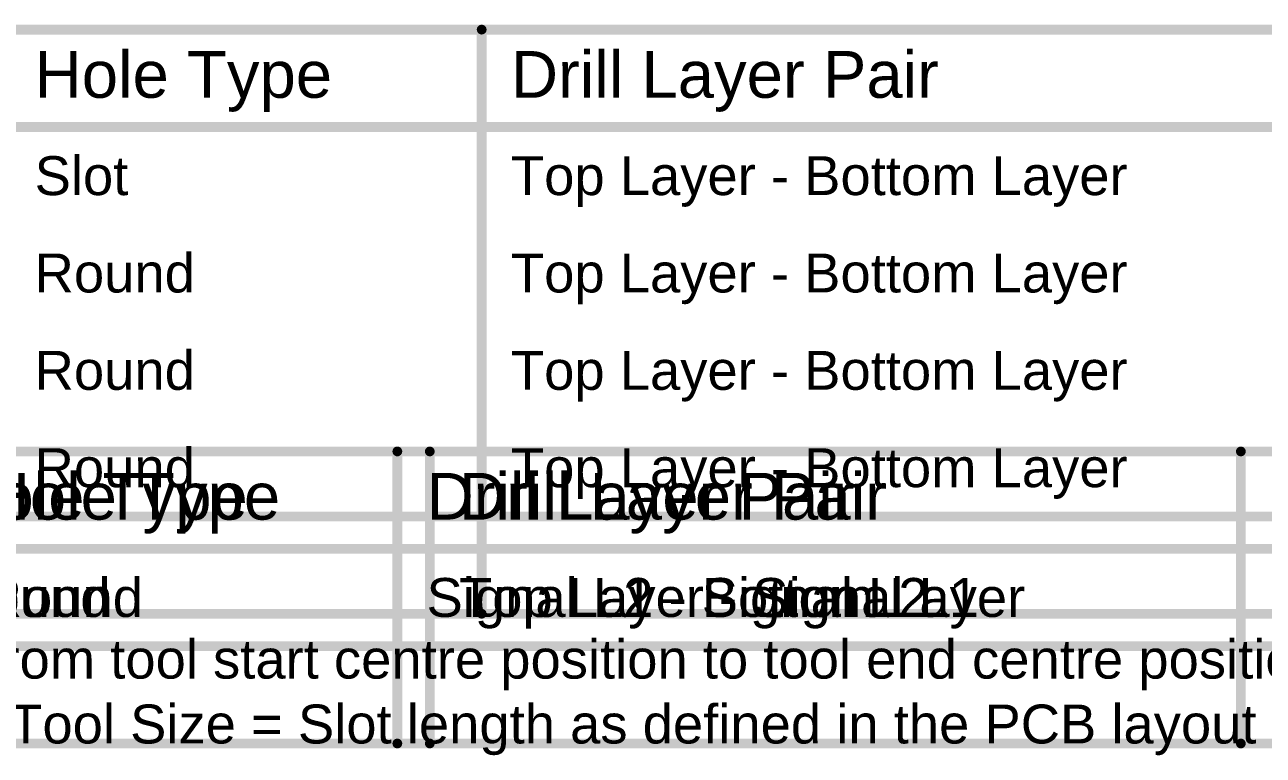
# Model space of a CAD drawing. Header units: inches. Extents: x -6 to 283, y -12 to 154.
# Drawn here: x 83.34 to 131.8, y 39.56 to 68.15 of the extents above; entities that cross this region are included whole.
import ezdxf

# ---------------------------------------------------------------- set-up
doc = ezdxf.new("R2010")
doc.units = ezdxf.units.IN
doc.layers.add('Drill Drawing', color=1, linetype='Continuous')
doc.styles.add('Arial', font='', dxfattribs={"height": 0.2})
doc.styles.get('Arial').set_extended_font_data('Arial')

msp = doc.modelspace()

# ---------------------------------------------------------------- linework, layer by layer
at = {"layer": 'Drill Drawing'}
for points in [[(12.823, 67.962, 0.381, 0.381, 0), (282.852, 67.962, 0.381, 0.381, 0)], [(101.217, 45.102, 0.381, 0.381, 0), (101.217, 67.962, 0.381, 0.381, 0)], [(12.823, 64.152, 0.381, 0.381, 0), (282.852, 64.152, 0.381, 0.381, 0)], [(12.823, 51.453, 0.381, 0.381, 0), (271.934, 51.453, 0.381, 0.381, 0)], [(12.823, 51.453, 0.381, 0.381, 0), (276.504, 51.453, 0.381, 0.381, 0)], [(12.823, 51.453, 0.381, 0.381, 0), (273.457, 51.453, 0.381, 0.381, 0)], [(97.916, 40.023, 0.381, 0.381, 0), (97.916, 51.453, 0.381, 0.381, 0)], [(97.916, 40.023, 0.381, 0.381, 0), (97.916, 51.453, 0.381, 0.381, 0)], [(99.186, 40.023, 0.381, 0.381, 0), (99.186, 51.453, 0.381, 0.381, 0)], [(130.927, 40.023, 0.381, 0.381, 0), (130.927, 51.453, 0.381, 0.381, 0)], [(12.823, 48.912, 0.381, 0.381, 0), (282.852, 48.912, 0.381, 0.381, 0)], [(12.823, 47.643, 0.381, 0.381, 0), (271.934, 47.643, 0.381, 0.381, 0)], [(12.823, 47.643, 0.381, 0.381, 0), (276.504, 47.643, 0.381, 0.381, 0)], [(12.823, 47.643, 0.381, 0.381, 0), (273.457, 47.643, 0.381, 0.381, 0)], [(12.823, 45.102, 0.381, 0.381, 0), (282.852, 45.102, 0.381, 0.381, 0)], [(12.823, 43.833, 0.381, 0.381, 0), (271.934, 43.833, 0.381, 0.381, 0)], [(12.823, 43.833, 0.381, 0.381, 0), (276.504, 43.833, 0.381, 0.381, 0)], [(12.823, 43.833, 0.381, 0.381, 0), (273.457, 43.833, 0.381, 0.381, 0)], [(12.823, 40.023, 0.381, 0.381, 0), (271.934, 40.023, 0.381, 0.381, 0)], [(12.823, 40.023, 0.381, 0.381, 0), (276.504, 40.023, 0.381, 0.381, 0)], [(12.823, 40.023, 0.381, 0.381, 0), (273.457, 40.023, 0.381, 0.381, 0)]]:
    msp.add_lwpolyline(points, format="xyseb", dxfattribs=at)
for points in [[(101.122, 67.962, 0.191, 0.191, 1), (101.313, 67.962, 0.191, 0.191, 1)], [(97.821, 51.453, 0.191, 0.191, 1), (98.012, 51.453, 0.191, 0.191, 1)], [(97.821, 51.453, 0.191, 0.191, 1), (98.012, 51.453, 0.191, 0.191, 1)], [(99.091, 51.453, 0.191, 0.191, 1), (99.281, 51.453, 0.191, 0.191, 1)], [(130.831, 51.453, 0.191, 0.191, 1), (131.022, 51.453, 0.191, 0.191, 1)], [(101.122, 45.102, 0.191, 0.191, 1), (101.313, 45.102, 0.191, 0.191, 1)], [(97.821, 40.023, 0.191, 0.191, 1), (98.012, 40.023, 0.191, 0.191, 1)], [(97.821, 40.023, 0.191, 0.191, 1), (98.012, 40.023, 0.191, 0.191, 1)], [(99.091, 40.023, 0.191, 0.191, 1), (99.281, 40.023, 0.191, 0.191, 1)], [(130.831, 40.023, 0.191, 0.191, 1), (131.022, 40.023, 0.191, 0.191, 1)]]:
    msp.add_lwpolyline(points, format="xyseb", close=True, dxfattribs=at)

# ---------------------------------------------------------------- texts
at = {"layer": 'Drill Drawing', "style": 'Arial'}
for s, height, p in [('Hole Type', 1.8288, (83.722, 65.295)), ('Drill Layer Pair', 1.8288, (102.36, 65.295)), ('Slot', 1.524, (83.722, 61.485)), ('Top Layer - Bottom Layer', 1.524, (102.36, 61.485)), ('Round', 1.524, (83.722, 57.675)), ('Top Layer - Bottom Layer', 1.524, (102.36, 57.675)), ('Round', 1.524, (83.722, 53.865)), ('Top Layer - Bottom Layer', 1.524, (102.36, 53.865)), ('Round', 1.524, (83.722, 50.055)), ('Top Layer - Bottom Layer', 1.524, (102.36, 50.055)), ('Hole Type', 1.8288, (80.421, 48.786)), ('Hole Type', 1.8288, (80.421, 48.786)), ('Hole Type', 1.8288, (81.69, 48.786)), ('Drill Layer Pair', 1.8288, (99.059, 48.786)), ('Drill Layer Pair', 1.8288, (99.059, 48.786)), ('Drill Layer Pair', 1.8288, (100.329, 48.786)), ('Round', 1.524, (80.421, 44.976)), ('Round', 1.524, (80.421, 44.976)), ('Round', 1.524, (81.69, 44.976)), ('Signal L1 - Signal L2', 1.524, (99.059, 44.976)), ('Signal L2 - Bottom Layer', 1.524, (99.059, 44.976)), ('Top Layer - Signal L1', 1.524, (100.329, 44.976)), ('= Calculated from tool start centre position to tool end centre position.', 1.524, (69.347, 42.563)), (' = Routed Path Length + Tool Size = Slot length as defined in the PCB layout', 1.524, (58.937, 40.023))]:
    msp.add_text(s, height=height, dxfattribs=at).set_placement(p)

doc.saveas('drawing.dxf')
